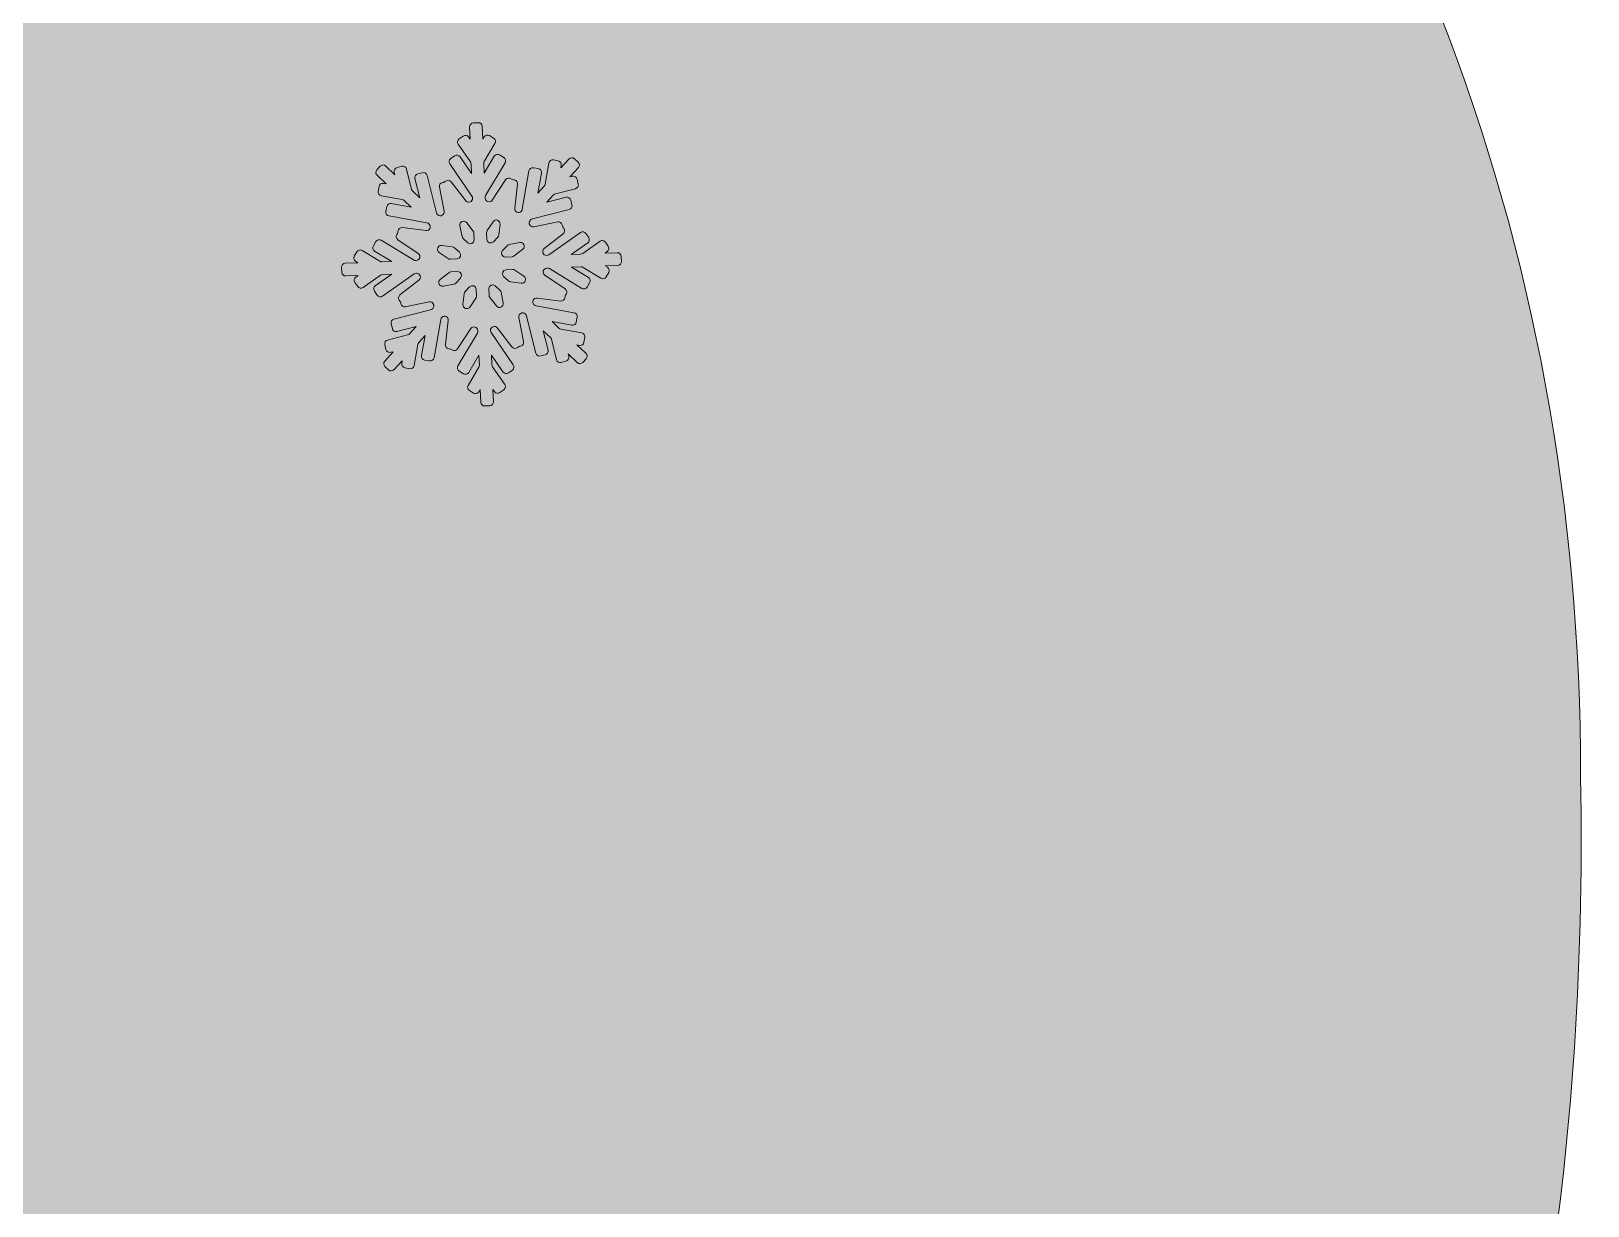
# Model space of a CAD drawing. Header units: millimetres. Extents: x 28 to 188, y -114 to -17.
# Drawn here: x 172.33 to 188.42, y -89.98 to -77.85 of the extents above; entities that cross this region are included whole.
import ezdxf

# ---------------------------------------------------------------- set-up
doc = ezdxf.new("R2010")
doc.units = ezdxf.units.MM
doc.header["$MEASUREMENT"] = 0
doc.layers.add('engraving', color=7, linetype='Continuous')
doc.layers.add('Layer 1', color=7, linetype='Continuous')

msp = doc.modelspace()

# ---------------------------------------------------------------- hatches: boundary and pattern name
at = {"layer": 'Layer 1'}
h = msp.add_hatch(color=2, dxfattribs=at)
h.dxf.hatch_style = 2
edge = h.paths.add_edge_path()
edge.add_spline(control_points=[(186.9, -77.701), (185.937, -75.24), (184.61, -72.989), (182.918, -70.95), (181.225, -68.912), (179.224, -67.123), (176.917, -65.583), (174.609, -64.045), (172.07, -62.853), (169.299, -62.005), (169.299, -62.005), (156.143, -57.736), (156.143, -57.736), (155.295, -57.198), (154.585, -56.466), (154.008, -55.543), (153.432, -54.619), (153.564, -53.736), (154.412, -52.888), (155.488, -52.042), (156.738, -51.503), (158.162, -51.272), (159.586, -51.042), (161.066, -51.004), (162.606, -51.157), (165.298, -51.543), (168.261, -52.158), (171.493, -53.004), (174.724, -53.851), (177.569, -54.774), (180.032, -55.773), (180.34, -50.542), (180.533, -46.638), (180.61, -44.059), (180.686, -41.483), (180.725, -39.559), (180.725, -38.289), (180.725, -37.019), (180.725, -36.078), (180.725, -35.462), (180.725, -34.847), (180.801, -33.885), (180.956, -32.576), (176.802, -31.116), (172.704, -30.134), (168.665, -29.633), (166.954, -29.421), (165.24, -29.272), (163.522, -29.178), (162.804, -28.646), (161.938, -28.303), (160.997, -28.231), (162.502, -27.116), (163.481, -25.332), (163.481, -23.316), (163.481, -19.935), (160.741, -17.195), (157.361, -17.195), (153.98, -17.195), (151.24, -19.935), (151.24, -23.316), (151.24, -25.332), (152.22, -27.116), (153.725, -28.231), (152.55, -28.321), (151.491, -28.831), (150.693, -29.608), (149.341, -29.831), (147.966, -30.125), (146.565, -30.499), (143.409, -31.269), (140.696, -32.403), (138.428, -33.903), (136.158, -35.403), (134.273, -37.135), (132.773, -39.097), (131.273, -41.059), (130.176, -43.194), (129.483, -45.502), (128.791, -47.81), (128.445, -50.196), (128.445, -52.657), (128.445, -55.658), (129.079, -58.659), (130.35, -61.659), (131.618, -64.66), (133.349, -67.45), (135.543, -70.026), (137.736, -72.605), (140.332, -74.874), (143.333, -76.836), (146.333, -78.798), (149.641, -80.202), (153.258, -81.048), (154.104, -81.279), (154.989, -81.568), (155.912, -81.913), (156.835, -82.26), (157.702, -82.683), (158.509, -83.184), (159.317, -83.684), (159.989, -84.299), (160.529, -85.03), (161.066, -85.762), (161.337, -86.587), (161.337, -87.511), (161.182, -88.82), (160.682, -89.723), (159.836, -90.223), (158.989, -90.725), (157.95, -91.013), (156.72, -91.089), (154.719, -91.089), (152.854, -90.782), (151.123, -90.166), (149.392, -89.551), (147.641, -88.896), (145.872, -88.203), (145.872, -88.203), (140.448, -86.242), (140.448, -86.242), (139.293, -85.779), (138.139, -85.337), (136.985, -84.915), (135.831, -84.492), (134.677, -84.088), (133.523, -83.703), (133.523, -83.703), (127.983, -108.516), (127.983, -108.516), (131.446, -109.825), (134.273, -110.824), (136.466, -111.516), (138.659, -112.208), (140.794, -112.786), (142.871, -113.247), (144.64, -113.631), (146.602, -113.899), (148.757, -114.055), (150.91, -114.209), (153.143, -114.247), (155.451, -114.171), (156.68, -114.171), (157.835, -114.15), (158.913, -114.113), (159.989, -114.073), (160.797, -114.015), (161.337, -113.94), (165.261, -113.478), (168.895, -112.497), (172.243, -110.996), (175.59, -109.496), (178.455, -107.534), (180.84, -105.11), (183.224, -102.687), (185.091, -99.842), (186.438, -96.571), (187.783, -93.301), (188.418, -89.628), (188.343, -85.549), (188.343, -82.78), (187.86, -80.164), (186.9, -77.701)], knot_values=[0, 0, 0, 0, 1, 1, 1, 2, 2, 2, 3, 3, 3, 4, 4, 4, 5, 5, 5, 6, 6, 6, 7, 7, 7, 8, 8, 8, 9, 9, 9, 10, 10, 10, 11, 11, 11, 12, 12, 12, 13, 13, 13, 14, 14, 14, 15, 15, 15, 16, 16, 16, 17, 17, 17, 18, 18, 18, 19, 19, 19, 20, 20, 20, 21, 21, 21, 22, 22, 22, 23, 23, 23, 24, 24, 24, 25, 25, 25, 26, 26, 26, 27, 27, 27, 28, 28, 28, 29, 29, 29, 30, 30, 30, 31, 31, 31, 32, 32, 32, 33, 33, 33, 34, 34, 34, 35, 35, 35, 36, 36, 36, 37, 37, 37, 38, 38, 38, 39, 39, 39, 40, 40, 40, 41, 41, 41, 42, 42, 42, 43, 43, 43, 44, 44, 44, 45, 45, 45, 46, 46, 46, 47, 47, 47, 48, 48, 48, 49, 49, 49, 50, 50, 50, 51, 51, 51, 52, 52, 52, 53, 53, 53, 54, 54, 54, 54], degree=3, periodic=1)
edge = h.paths.add_edge_path()
edge.add_spline(control_points=[(153.553, -23.316), (153.553, -21.216), (155.261, -19.508), (157.361, -19.508), (159.46, -19.508), (161.168, -21.216), (161.168, -23.316), (161.168, -25.415), (159.46, -27.123), (157.361, -27.123), (155.261, -27.123), (153.553, -25.415), (153.553, -23.316)], knot_values=[0, 0, 0, 0, 1, 1, 1, 2, 2, 2, 3, 3, 3, 4, 4, 4, 4], degree=3, periodic=1)

# ---------------------------------------------------------------- linework, layer by layer
at = {"layer": 'engraving', "lineweight": 0}
for points, knots in [([(178.429, -80.178), (178.428, -80.157), (178.41, -80.14), (178.388, -80.14), (178.388, -80.14), (178.262, -80.145), (178.262, -80.145), (178.262, -80.145), (178.285, -80.129), (178.285, -80.129), (178.303, -80.116), (178.307, -80.092), (178.295, -80.074), (178.295, -80.074), (178.265, -80.031), (178.265, -80.031), (178.253, -80.013), (178.228, -80.009), (178.21, -80.021), (178.21, -80.021), (178.031, -80.148), (178.031, -80.148), (178.025, -80.152), (178.017, -80.155), (178.009, -80.155), (178.009, -80.155), (177.913, -80.159), (177.913, -80.159), (177.913, -80.159), (178.083, -80.038), (178.083, -80.038), (178.101, -80.026), (178.105, -80.001), (178.093, -79.983), (178.093, -79.983), (178.064, -79.941), (178.064, -79.941), (178.051, -79.923), (178.026, -79.918), (178.008, -79.931), (178.008, -79.931), (177.682, -80.161), (177.682, -80.161), (177.676, -80.166), (177.668, -80.168), (177.661, -80.169), (177.661, -80.169), (177.659, -80.169), (177.659, -80.169), (177.62, -80.17), (177.603, -80.122), (177.633, -80.098), (177.633, -80.098), (177.828, -79.944), (177.828, -79.944), (177.845, -79.93), (177.848, -79.906), (177.835, -79.888), (177.835, -79.888), (177.829, -79.88), (177.829, -79.88), (177.825, -79.875), (177.823, -79.87), (177.821, -79.864), (177.821, -79.864), (177.819, -79.854), (177.819, -79.854), (177.815, -79.832), (177.794, -79.818), (177.773, -79.823), (177.773, -79.823), (177.526, -79.872), (177.526, -79.872), (177.488, -79.879), (177.463, -79.834), (177.489, -79.806), (177.489, -79.806), (177.493, -79.802), (177.493, -79.802), (177.498, -79.796), (177.505, -79.792), (177.513, -79.79), (177.513, -79.79), (177.891, -79.695), (177.891, -79.695), (177.912, -79.69), (177.925, -79.668), (177.92, -79.647), (177.92, -79.647), (177.907, -79.597), (177.907, -79.597), (177.902, -79.575), (177.881, -79.562), (177.859, -79.568), (177.859, -79.568), (177.661, -79.617), (177.661, -79.617), (177.661, -79.617), (177.729, -79.542), (177.729, -79.542), (177.735, -79.537), (177.742, -79.533), (177.749, -79.531), (177.749, -79.531), (177.956, -79.479), (177.956, -79.479), (177.978, -79.473), (177.991, -79.452), (177.985, -79.431), (177.985, -79.431), (177.973, -79.38), (177.973, -79.38), (177.968, -79.359), (177.946, -79.346), (177.925, -79.351), (177.925, -79.351), (177.898, -79.358), (177.898, -79.358), (177.898, -79.358), (177.987, -79.261), (177.987, -79.261), (178.001, -79.245), (178, -79.22), (177.984, -79.205), (177.984, -79.205), (177.947, -79.17), (177.947, -79.17), (177.931, -79.155), (177.905, -79.156), (177.89, -79.172), (177.89, -79.172), (177.805, -79.265), (177.805, -79.265), (177.805, -79.265), (177.81, -79.237), (177.81, -79.237), (177.814, -79.216), (177.8, -79.195), (177.778, -79.191), (177.778, -79.191), (177.728, -79.182), (177.728, -79.182), (177.706, -79.178), (177.686, -79.193), (177.682, -79.215), (177.682, -79.215), (177.644, -79.433), (177.644, -79.433), (177.642, -79.44), (177.639, -79.447), (177.634, -79.453), (177.634, -79.453), (177.569, -79.524), (177.569, -79.524), (177.569, -79.524), (177.605, -79.318), (177.605, -79.318), (177.609, -79.296), (177.594, -79.276), (177.573, -79.272), (177.573, -79.272), (177.523, -79.263), (177.523, -79.263), (177.501, -79.259), (177.48, -79.273), (177.476, -79.295), (177.476, -79.295), (177.407, -79.692), (177.407, -79.692), (177.406, -79.699), (177.403, -79.706), (177.398, -79.712), (177.398, -79.712), (177.397, -79.712), (177.397, -79.712), (177.371, -79.741), (177.324, -79.719), (177.329, -79.68), (177.329, -79.68), (177.359, -79.433), (177.359, -79.433), (177.361, -79.411), (177.346, -79.392), (177.324, -79.389), (177.324, -79.389), (177.315, -79.388), (177.315, -79.388), (177.309, -79.387), (177.303, -79.385), (177.298, -79.381), (177.298, -79.381), (177.29, -79.376), (177.29, -79.376), (177.271, -79.364), (177.247, -79.368), (177.234, -79.387), (177.234, -79.387), (177.096, -79.597), (177.096, -79.597), (177.075, -79.629), (177.025, -79.615), (177.023, -79.576), (177.023, -79.576), (177.023, -79.572), (177.023, -79.572), (177.023, -79.564), (177.025, -79.557), (177.028, -79.55), (177.028, -79.55), (177.229, -79.211), (177.229, -79.211), (177.24, -79.193), (177.234, -79.168), (177.216, -79.157), (177.216, -79.157), (177.172, -79.13), (177.172, -79.13), (177.153, -79.119), (177.129, -79.125), (177.117, -79.144), (177.117, -79.144), (177.013, -79.32), (177.013, -79.32), (177.013, -79.32), (177.009, -79.219), (177.009, -79.219), (177.008, -79.211), (177.01, -79.204), (177.014, -79.197), (177.014, -79.197), (177.124, -79.011), (177.124, -79.011), (177.136, -78.993), (177.13, -78.968), (177.111, -78.957), (177.111, -78.957), (177.067, -78.93), (177.067, -78.93), (177.048, -78.919), (177.024, -78.925), (177.012, -78.944), (177.012, -78.944), (176.998, -78.967), (176.998, -78.967), (176.998, -78.967), (176.993, -78.836), (176.993, -78.836), (176.992, -78.814), (176.974, -78.797), (176.952, -78.798), (176.952, -78.798), (176.901, -78.8), (176.901, -78.8), (176.879, -78.801), (176.862, -78.819), (176.863, -78.841), (176.863, -78.841), (176.868, -78.968), (176.868, -78.968), (176.868, -78.968), (176.853, -78.946), (176.853, -78.946), (176.84, -78.927), (176.815, -78.923), (176.797, -78.936), (176.797, -78.936), (176.755, -78.965), (176.755, -78.965), (176.737, -78.978), (176.733, -79.002), (176.745, -79.02), (176.745, -79.02), (176.871, -79.202), (176.871, -79.202), (176.876, -79.209), (176.878, -79.216), (176.878, -79.223), (176.878, -79.223), (176.882, -79.321), (176.882, -79.321), (176.882, -79.321), (176.764, -79.15), (176.764, -79.15), (176.751, -79.131), (176.726, -79.127), (176.708, -79.14), (176.708, -79.14), (176.667, -79.169), (176.667, -79.169), (176.649, -79.182), (176.644, -79.206), (176.657, -79.224), (176.657, -79.224), (176.886, -79.555), (176.886, -79.555), (176.89, -79.562), (176.892, -79.569), (176.893, -79.576), (176.893, -79.576), (176.893, -79.577), (176.893, -79.577), (176.894, -79.616), (176.845, -79.633), (176.822, -79.603), (176.822, -79.603), (176.671, -79.407), (176.671, -79.407), (176.658, -79.39), (176.632, -79.387), (176.615, -79.4), (176.615, -79.4), (176.608, -79.406), (176.608, -79.406), (176.603, -79.41), (176.597, -79.413), (176.591, -79.414), (176.591, -79.414), (176.582, -79.416), (176.582, -79.416), (176.56, -79.42), (176.546, -79.441), (176.55, -79.462), (176.55, -79.462), (176.6, -79.712), (176.6, -79.712), (176.607, -79.749), (176.562, -79.775), (176.533, -79.748), (176.533, -79.748), (176.531, -79.746), (176.531, -79.746), (176.525, -79.741), (176.521, -79.734), (176.52, -79.727), (176.52, -79.727), (176.425, -79.343), (176.425, -79.343), (176.419, -79.321), (176.398, -79.308), (176.377, -79.314), (176.377, -79.314), (176.327, -79.326), (176.327, -79.326), (176.306, -79.331), (176.293, -79.353), (176.298, -79.374), (176.298, -79.374), (176.348, -79.575), (176.348, -79.575), (176.348, -79.575), (176.274, -79.506), (176.274, -79.506), (176.269, -79.501), (176.265, -79.494), (176.263, -79.487), (176.263, -79.487), (176.211, -79.276), (176.211, -79.276), (176.206, -79.255), (176.184, -79.242), (176.163, -79.247), (176.163, -79.247), (176.113, -79.259), (176.113, -79.259), (176.092, -79.265), (176.079, -79.286), (176.084, -79.307), (176.084, -79.307), (176.091, -79.335), (176.091, -79.335), (176.091, -79.335), (175.996, -79.245), (175.996, -79.245), (175.98, -79.23), (175.954, -79.231), (175.939, -79.248), (175.939, -79.248), (175.905, -79.286), (175.905, -79.286), (175.89, -79.302), (175.891, -79.327), (175.907, -79.341), (175.907, -79.341), (176, -79.429), (176, -79.429), (176, -79.429), (175.973, -79.424), (175.973, -79.424), (175.951, -79.42), (175.931, -79.434), (175.927, -79.456), (175.927, -79.456), (175.918, -79.507), (175.918, -79.507), (175.914, -79.528), (175.928, -79.549), (175.95, -79.553), (175.95, -79.553), (176.165, -79.592), (176.165, -79.592), (176.173, -79.593), (176.18, -79.597), (176.186, -79.602), (176.186, -79.602), (176.257, -79.669), (176.257, -79.669), (176.257, -79.669), (176.053, -79.632), (176.053, -79.632), (176.031, -79.628), (176.011, -79.642), (176.007, -79.664), (176.007, -79.664), (175.998, -79.715), (175.998, -79.715), (175.994, -79.736), (176.009, -79.757), (176.03, -79.761), (176.03, -79.761), (176.422, -79.832), (176.422, -79.832), (176.43, -79.833), (176.437, -79.837), (176.442, -79.842), (176.442, -79.842), (176.444, -79.844), (176.444, -79.844), (176.472, -79.87), (176.45, -79.917), (176.412, -79.912), (176.412, -79.912), (176.168, -79.881), (176.168, -79.881), (176.146, -79.878), (176.126, -79.894), (176.123, -79.915), (176.123, -79.915), (176.122, -79.925), (176.122, -79.925), (176.121, -79.932), (176.119, -79.937), (176.116, -79.943), (176.116, -79.943), (176.11, -79.951), (176.11, -79.951), (176.098, -79.969), (176.103, -79.994), (176.121, -80.006), (176.121, -80.006), (176.331, -80.148), (176.331, -80.148), (176.363, -80.17), (176.349, -80.219), (176.311, -80.221), (176.311, -80.221), (176.306, -80.221), (176.306, -80.221), (176.298, -80.221), (176.29, -80.219), (176.284, -80.215), (176.284, -80.215), (175.949, -80.011), (175.949, -80.011), (175.93, -80), (175.905, -80.006), (175.894, -80.025), (175.894, -80.025), (175.868, -80.069), (175.868, -80.069), (175.857, -80.088), (175.863, -80.112), (175.881, -80.124), (175.881, -80.124), (176.057, -80.231), (176.057, -80.231), (176.057, -80.231), (175.957, -80.235), (175.957, -80.235), (175.949, -80.235), (175.942, -80.233), (175.935, -80.229), (175.935, -80.229), (175.752, -80.117), (175.752, -80.117), (175.733, -80.106), (175.708, -80.112), (175.697, -80.131), (175.697, -80.131), (175.67, -80.175), (175.67, -80.175), (175.659, -80.194), (175.665, -80.218), (175.684, -80.229), (175.684, -80.229), (175.708, -80.244), (175.708, -80.244), (175.708, -80.244), (175.578, -80.249), (175.578, -80.249), (175.556, -80.25), (175.539, -80.269), (175.54, -80.291), (175.54, -80.291), (175.542, -80.342), (175.542, -80.342), (175.543, -80.364), (175.561, -80.381), (175.583, -80.38), (175.583, -80.38), (175.71, -80.376), (175.71, -80.376), (175.71, -80.376), (175.686, -80.392), (175.686, -80.392), (175.668, -80.405), (175.664, -80.429), (175.676, -80.447), (175.676, -80.447), (175.706, -80.49), (175.706, -80.49), (175.718, -80.508), (175.743, -80.512), (175.761, -80.499), (175.761, -80.499), (175.94, -80.373), (175.94, -80.373), (175.947, -80.369), (175.954, -80.366), (175.962, -80.366), (175.962, -80.366), (176.058, -80.362), (176.058, -80.362), (176.058, -80.362), (175.888, -80.482), (175.888, -80.482), (175.87, -80.495), (175.866, -80.519), (175.878, -80.537), (175.878, -80.537), (175.908, -80.58), (175.908, -80.58), (175.92, -80.598), (175.945, -80.602), (175.963, -80.59), (175.963, -80.59), (176.289, -80.359), (176.289, -80.359), (176.295, -80.355), (176.303, -80.353), (176.31, -80.352), (176.31, -80.352), (176.312, -80.352), (176.312, -80.352), (176.351, -80.351), (176.369, -80.399), (176.338, -80.423), (176.338, -80.423), (176.143, -80.577), (176.143, -80.577), (176.126, -80.59), (176.123, -80.615), (176.136, -80.632), (176.136, -80.632), (176.142, -80.64), (176.142, -80.64), (176.146, -80.645), (176.149, -80.651), (176.15, -80.657), (176.15, -80.657), (176.152, -80.667), (176.152, -80.667), (176.156, -80.689), (176.177, -80.703), (176.198, -80.698), (176.198, -80.698), (176.445, -80.649), (176.445, -80.649), (176.483, -80.642), (176.508, -80.686), (176.482, -80.715), (176.482, -80.715), (176.478, -80.719), (176.478, -80.719), (176.473, -80.725), (176.466, -80.729), (176.459, -80.731), (176.459, -80.731), (176.08, -80.826), (176.08, -80.826), (176.059, -80.831), (176.046, -80.853), (176.051, -80.874), (176.051, -80.874), (176.064, -80.924), (176.064, -80.924), (176.069, -80.946), (176.091, -80.959), (176.112, -80.953), (176.112, -80.953), (176.31, -80.904), (176.31, -80.904), (176.31, -80.904), (176.242, -80.978), (176.242, -80.978), (176.236, -80.984), (176.23, -80.988), (176.222, -80.99), (176.222, -80.99), (176.015, -81.042), (176.015, -81.042), (175.993, -81.047), (175.981, -81.069), (175.986, -81.09), (175.986, -81.09), (175.998, -81.141), (175.998, -81.141), (176.004, -81.162), (176.025, -81.175), (176.046, -81.169), (176.046, -81.169), (176.074, -81.163), (176.074, -81.163), (176.074, -81.163), (175.985, -81.26), (175.985, -81.26), (175.97, -81.276), (175.971, -81.301), (175.987, -81.316), (175.987, -81.316), (176.024, -81.351), (176.024, -81.351), (176.041, -81.366), (176.066, -81.365), (176.081, -81.349), (176.081, -81.349), (176.166, -81.256), (176.166, -81.256), (176.166, -81.256), (176.161, -81.284), (176.161, -81.284), (176.157, -81.305), (176.172, -81.326), (176.193, -81.329), (176.193, -81.329), (176.243, -81.338), (176.243, -81.338), (176.265, -81.342), (176.286, -81.328), (176.289, -81.306), (176.289, -81.306), (176.327, -81.088), (176.327, -81.088), (176.329, -81.08), (176.332, -81.073), (176.337, -81.068), (176.337, -81.068), (176.402, -80.997), (176.402, -80.997), (176.402, -80.997), (176.366, -81.203), (176.366, -81.203), (176.363, -81.224), (176.377, -81.245), (176.398, -81.249), (176.398, -81.249), (176.449, -81.258), (176.449, -81.258), (176.47, -81.262), (176.491, -81.247), (176.495, -81.226), (176.495, -81.226), (176.564, -80.829), (176.564, -80.829), (176.565, -80.821), (176.569, -80.814), (176.574, -80.809), (176.574, -80.809), (176.574, -80.809), (176.574, -80.809), (176.6, -80.78), (176.647, -80.802), (176.642, -80.84), (176.642, -80.84), (176.612, -81.088), (176.612, -81.088), (176.61, -81.109), (176.625, -81.129), (176.647, -81.132), (176.647, -81.132), (176.656, -81.133), (176.656, -81.133), (176.662, -81.134), (176.668, -81.136), (176.673, -81.14), (176.673, -81.14), (176.681, -81.145), (176.681, -81.145), (176.7, -81.157), (176.725, -81.152), (176.737, -81.134), (176.737, -81.134), (176.875, -80.924), (176.875, -80.924), (176.896, -80.892), (176.946, -80.906), (176.948, -80.945), (176.948, -80.945), (176.948, -80.949), (176.948, -80.949), (176.949, -80.957), (176.947, -80.964), (176.943, -80.971), (176.943, -80.971), (176.742, -81.31), (176.742, -81.31), (176.731, -81.328), (176.737, -81.352), (176.755, -81.364), (176.755, -81.364), (176.799, -81.39), (176.799, -81.39), (176.818, -81.402), (176.843, -81.396), (176.854, -81.377), (176.854, -81.377), (176.958, -81.2), (176.958, -81.2), (176.958, -81.2), (176.963, -81.302), (176.963, -81.302), (176.963, -81.309), (176.961, -81.317), (176.957, -81.324), (176.957, -81.324), (176.847, -81.51), (176.847, -81.51), (176.836, -81.528), (176.842, -81.552), (176.86, -81.564), (176.86, -81.564), (176.904, -81.59), (176.904, -81.59), (176.923, -81.602), (176.948, -81.596), (176.959, -81.577), (176.959, -81.577), (176.973, -81.553), (176.973, -81.553), (176.973, -81.553), (176.978, -81.685), (176.978, -81.685), (176.979, -81.707), (176.997, -81.724), (177.019, -81.723), (177.019, -81.723), (177.07, -81.721), (177.07, -81.721), (177.092, -81.72), (177.109, -81.702), (177.108, -81.68), (177.108, -81.68), (177.103, -81.553), (177.103, -81.553), (177.103, -81.553), (177.119, -81.575), (177.119, -81.575), (177.131, -81.593), (177.156, -81.598), (177.174, -81.585), (177.174, -81.585), (177.216, -81.556), (177.216, -81.556), (177.234, -81.543), (177.238, -81.518), (177.226, -81.501), (177.226, -81.501), (177.1, -81.318), (177.1, -81.318), (177.096, -81.312), (177.093, -81.305), (177.093, -81.297), (177.093, -81.297), (177.089, -81.2), (177.089, -81.2), (177.089, -81.2), (177.207, -81.371), (177.207, -81.371), (177.22, -81.389), (177.245, -81.394), (177.263, -81.381), (177.263, -81.381), (177.305, -81.352), (177.305, -81.352), (177.322, -81.339), (177.327, -81.314), (177.314, -81.297), (177.314, -81.297), (177.086, -80.965), (177.086, -80.965), (177.081, -80.959), (177.079, -80.952), (177.078, -80.944), (177.078, -80.944), (177.078, -80.944), (177.078, -80.944), (177.077, -80.905), (177.126, -80.887), (177.15, -80.918), (177.15, -80.918), (177.3, -81.113), (177.3, -81.113), (177.314, -81.131), (177.339, -81.134), (177.356, -81.12), (177.356, -81.12), (177.363, -81.115), (177.363, -81.115), (177.368, -81.111), (177.374, -81.108), (177.38, -81.107), (177.38, -81.107), (177.39, -81.105), (177.39, -81.105), (177.411, -81.101), (177.425, -81.08), (177.421, -81.058), (177.421, -81.058), (177.372, -80.809), (177.372, -80.809), (177.364, -80.771), (177.41, -80.746), (177.438, -80.773), (177.438, -80.773), (177.44, -80.775), (177.44, -80.775), (177.446, -80.78), (177.45, -80.787), (177.452, -80.794), (177.452, -80.794), (177.546, -81.178), (177.546, -81.178), (177.552, -81.199), (177.573, -81.212), (177.595, -81.207), (177.595, -81.207), (177.644, -81.195), (177.644, -81.195), (177.665, -81.189), (177.678, -81.168), (177.673, -81.147), (177.673, -81.147), (177.623, -80.946), (177.623, -80.946), (177.623, -80.946), (177.697, -81.015), (177.697, -81.015), (177.702, -81.02), (177.706, -81.027), (177.708, -81.034), (177.708, -81.034), (177.76, -81.245), (177.76, -81.245), (177.766, -81.266), (177.787, -81.279), (177.808, -81.274), (177.808, -81.274), (177.858, -81.261), (177.858, -81.261), (177.879, -81.256), (177.892, -81.235), (177.887, -81.213), (177.887, -81.213), (177.88, -81.186), (177.88, -81.186), (177.88, -81.186), (177.975, -81.275), (177.975, -81.275), (177.992, -81.29), (178.017, -81.289), (178.032, -81.273), (178.032, -81.273), (178.066, -81.235), (178.066, -81.235), (178.081, -81.219), (178.08, -81.194), (178.064, -81.179), (178.064, -81.179), (177.971, -81.092), (177.971, -81.092), (177.971, -81.092), (177.998, -81.097), (177.998, -81.097), (178.02, -81.101), (178.041, -81.087), (178.044, -81.065), (178.044, -81.065), (178.053, -81.014), (178.053, -81.014), (178.057, -80.992), (178.043, -80.972), (178.021, -80.968), (178.021, -80.968), (177.806, -80.929), (177.806, -80.929), (177.798, -80.928), (177.791, -80.924), (177.786, -80.919), (177.786, -80.919), (177.714, -80.852), (177.714, -80.852), (177.714, -80.852), (177.918, -80.889), (177.918, -80.889), (177.94, -80.893), (177.961, -80.879), (177.964, -80.857), (177.964, -80.857), (177.973, -80.806), (177.973, -80.806), (177.977, -80.784), (177.963, -80.764), (177.941, -80.76), (177.941, -80.76), (177.549, -80.689), (177.549, -80.689), (177.541, -80.688), (177.535, -80.684), (177.529, -80.679), (177.529, -80.679), (177.527, -80.677), (177.527, -80.677), (177.499, -80.651), (177.521, -80.604), (177.559, -80.609), (177.559, -80.609), (177.804, -80.64), (177.804, -80.64), (177.825, -80.643), (177.845, -80.627), (177.848, -80.605), (177.848, -80.605), (177.849, -80.595), (177.849, -80.595), (177.85, -80.589), (177.852, -80.583), (177.855, -80.578), (177.855, -80.578), (177.861, -80.57), (177.861, -80.57), (177.873, -80.552), (177.868, -80.527), (177.85, -80.515), (177.85, -80.515), (177.64, -80.372), (177.64, -80.372), (177.608, -80.351), (177.622, -80.301), (177.661, -80.3), (177.661, -80.3), (177.665, -80.3), (177.665, -80.3), (177.673, -80.299), (177.681, -80.301), (177.688, -80.305), (177.688, -80.305), (178.022, -80.509), (178.022, -80.509), (178.041, -80.521), (178.066, -80.515), (178.077, -80.496), (178.077, -80.496), (178.103, -80.451), (178.103, -80.451), (178.114, -80.433), (178.108, -80.409), (178.09, -80.397), (178.09, -80.397), (177.914, -80.29), (177.914, -80.29), (177.914, -80.29), (178.014, -80.286), (178.014, -80.286), (178.022, -80.286), (178.03, -80.288), (178.036, -80.292), (178.036, -80.292), (178.22, -80.404), (178.22, -80.404), (178.239, -80.415), (178.263, -80.409), (178.274, -80.39), (178.274, -80.39), (178.301, -80.346), (178.301, -80.346), (178.312, -80.327), (178.306, -80.303), (178.287, -80.291), (178.287, -80.291), (178.263, -80.277), (178.263, -80.277), (178.263, -80.277), (178.393, -80.272), (178.393, -80.272), (178.415, -80.271), (178.432, -80.252), (178.431, -80.23), (178.431, -80.23), (178.429, -80.178), (178.429, -80.178)], [0, 0, 0, 0, 1, 1, 1, 2, 2, 2, 3, 3, 3, 4, 4, 4, 5, 5, 5, 6, 6, 6, 7, 7, 7, 8, 8, 8, 9, 9, 9, 10, 10, 10, 11, 11, 11, 12, 12, 12, 13, 13, 13, 14, 14, 14, 15, 15, 15, 16, 16, 16, 17, 17, 17, 18, 18, 18, 19, 19, 19, 20, 20, 20, 21, 21, 21, 22, 22, 22, 23, 23, 23, 24, 24, 24, 25, 25, 25, 26, 26, 26, 27, 27, 27, 28, 28, 28, 29, 29, 29, 30, 30, 30, 31, 31, 31, 32, 32, 32, 33, 33, 33, 34, 34, 34, 35, 35, 35, 36, 36, 36, 37, 37, 37, 38, 38, 38, 39, 39, 39, 40, 40, 40, 41, 41, 41, 42, 42, 42, 43, 43, 43, 44, 44, 44, 45, 45, 45, 46, 46, 46, 47, 47, 47, 48, 48, 48, 49, 49, 49, 50, 50, 50, 51, 51, 51, 52, 52, 52, 53, 53, 53, 54, 54, 54, 55, 55, 55, 56, 56, 56, 57, 57, 57, 58, 58, 58, 59, 59, 59, 60, 60, 60, 61, 61, 61, 62, 62, 62, 63, 63, 63, 64, 64, 64, 65, 65, 65, 66, 66, 66, 67, 67, 67, 68, 68, 68, 69, 69, 69, 70, 70, 70, 71, 71, 71, 72, 72, 72, 73, 73, 73, 74, 74, 74, 75, 75, 75, 76, 76, 76, 77, 77, 77, 78, 78, 78, 79, 79, 79, 80, 80, 80, 81, 81, 81, 82, 82, 82, 83, 83, 83, 84, 84, 84, 85, 85, 85, 86, 86, 86, 87, 87, 87, 88, 88, 88, 89, 89, 89, 90, 90, 90, 91, 91, 91, 92, 92, 92, 93, 93, 93, 94, 94, 94, 95, 95, 95, 96, 96, 96, 97, 97, 97, 98, 98, 98, 99, 99, 99, 100, 100, 100, 101, 101, 101, 102, 102, 102, 103, 103, 103, 104, 104, 104, 105, 105, 105, 106, 106, 106, 107, 107, 107, 108, 108, 108, 109, 109, 109, 110, 110, 110, 111, 111, 111, 112, 112, 112, 113, 113, 113, 114, 114, 114, 115, 115, 115, 116, 116, 116, 117, 117, 117, 118, 118, 118, 119, 119, 119, 120, 120, 120, 121, 121, 121, 122, 122, 122, 123, 123, 123, 124, 124, 124, 125, 125, 125, 126, 126, 126, 127, 127, 127, 128, 128, 128, 129, 129, 129, 130, 130, 130, 131, 131, 131, 132, 132, 132, 133, 133, 133, 134, 134, 134, 135, 135, 135, 136, 136, 136, 137, 137, 137, 138, 138, 138, 139, 139, 139, 140, 140, 140, 141, 141, 141, 142, 142, 142, 143, 143, 143, 144, 144, 144, 145, 145, 145, 146, 146, 146, 147, 147, 147, 148, 148, 148, 149, 149, 149, 150, 150, 150, 151, 151, 151, 152, 152, 152, 153, 153, 153, 154, 154, 154, 155, 155, 155, 156, 156, 156, 157, 157, 157, 158, 158, 158, 159, 159, 159, 160, 160, 160, 161, 161, 161, 162, 162, 162, 163, 163, 163, 164, 164, 164, 165, 165, 165, 166, 166, 166, 167, 167, 167, 168, 168, 168, 169, 169, 169, 170, 170, 170, 171, 171, 171, 172, 172, 172, 173, 173, 173, 174, 174, 174, 175, 175, 175, 176, 176, 176, 177, 177, 177, 178, 178, 178, 179, 179, 179, 180, 180, 180, 181, 181, 181, 182, 182, 182, 183, 183, 183, 184, 184, 184, 185, 185, 185, 186, 186, 186, 187, 187, 187, 188, 188, 188, 189, 189, 189, 190, 190, 190, 191, 191, 191, 192, 192, 192, 193, 193, 193, 194, 194, 194, 195, 195, 195, 196, 196, 196, 197, 197, 197, 198, 198, 198, 199, 199, 199, 200, 200, 200, 201, 201, 201, 202, 202, 202, 203, 203, 203, 204, 204, 204, 205, 205, 205, 206, 206, 206, 207, 207, 207, 208, 208, 208, 209, 209, 209, 210, 210, 210, 211, 211, 211, 212, 212, 212, 213, 213, 213, 214, 214, 214, 215, 215, 215, 216, 216, 216, 217, 217, 217, 218, 218, 218, 219, 219, 219, 220, 220, 220, 221, 221, 221, 222, 222, 222, 223, 223, 223, 224, 224, 224, 225, 225, 225, 226, 226, 226, 227, 227, 227, 228, 228, 228, 229, 229, 229, 230, 230, 230, 231, 231, 231, 232, 232, 232, 233, 233, 233, 234, 234, 234, 235, 235, 235, 236, 236, 236, 237, 237, 237, 238, 238, 238, 239, 239, 239, 240, 240, 240, 241, 241, 241, 242, 242, 242, 243, 243, 243, 244, 244, 244, 245, 245, 245, 246, 246, 246, 247, 247, 247, 248, 248, 248, 249, 249, 249, 250, 250, 250, 251, 251, 251, 252, 252, 252, 253, 253, 253, 254, 254, 254, 255, 255, 255, 256, 256, 256, 257, 257, 257, 258, 258, 258, 259, 259, 259, 260, 260, 260, 261, 261, 261, 262, 262, 262, 263, 263, 263, 264, 264, 264, 265, 265, 265, 266, 266, 266, 267, 267, 267, 268, 268, 268, 269, 269, 269, 270, 270, 270, 271, 271, 271, 272, 272, 272, 273, 273, 273, 274, 274, 274, 275, 275, 275, 276, 276, 276, 277, 277, 277, 278, 278, 278, 279, 279, 279, 280, 280, 280, 281, 281, 281, 282, 282, 282, 283, 283, 283, 284, 284, 284, 285, 285, 285, 286, 286, 286, 287, 287, 287, 288, 288, 288, 289, 289, 289, 290, 290, 290, 291, 291, 291, 292, 292, 292, 293, 293, 293, 294, 294, 294, 295, 295, 295, 296, 296, 296, 297, 297, 297, 298, 298, 298, 299, 299, 299, 300, 300, 300, 301, 301, 301, 302, 302, 302, 303, 303, 303, 304, 304, 304, 305, 305, 305, 306, 306, 306, 307, 307, 307, 308, 308, 308, 309, 309, 309, 310, 310, 310, 311, 311, 311, 312, 312, 312, 313, 313, 313, 314, 314, 314, 315, 315, 315, 316, 316, 316, 317, 317, 317, 318, 318, 318, 319, 319, 319, 320, 320, 320, 321, 321, 321, 322, 322, 322, 323, 323, 323, 324, 324, 324, 325, 325, 325, 326, 326, 326, 327, 327, 327, 328, 328, 328, 329, 329, 329, 330, 330, 330, 331, 331, 331, 332, 332, 332, 333, 333, 333, 334, 334, 334, 335, 335, 335, 336, 336, 336, 336]), ([(177.04, -80.003), (177.04, -80.003), (177.038, -79.935), (177.038, -79.935), (177.037, -79.927), (177.04, -79.919), (177.044, -79.912), (177.044, -79.912), (177.105, -79.82), (177.105, -79.82), (177.128, -79.785), (177.182, -79.806), (177.177, -79.847), (177.177, -79.847), (177.164, -79.957), (177.164, -79.957), (177.163, -79.965), (177.159, -79.973), (177.154, -79.979), (177.154, -79.979), (177.109, -80.028), (177.109, -80.028), (177.085, -80.054), (177.042, -80.038), (177.04, -80.003)], [0, 0, 0, 0, 1, 1, 1, 2, 2, 2, 3, 3, 3, 4, 4, 4, 5, 5, 5, 6, 6, 6, 7, 7, 7, 8, 8, 8, 8]), ([(176.833, -79.831), (176.833, -79.831), (176.899, -79.918), (176.899, -79.918), (176.904, -79.924), (176.907, -79.932), (176.907, -79.94), (176.907, -79.94), (176.91, -80.007), (176.91, -80.007), (176.912, -80.043), (176.869, -80.062), (176.843, -80.038), (176.843, -80.038), (176.796, -79.993), (176.796, -79.993), (176.789, -79.988), (176.785, -79.98), (176.784, -79.972), (176.784, -79.972), (176.762, -79.863), (176.762, -79.863), (176.754, -79.822), (176.807, -79.798), (176.833, -79.831)], [0, 0, 0, 0, 1, 1, 1, 2, 2, 2, 3, 3, 3, 4, 4, 4, 5, 5, 5, 6, 6, 6, 7, 7, 7, 8, 8, 8, 8]), ([(176.641, -80.2), (176.641, -80.2), (176.548, -80.137), (176.548, -80.137), (176.514, -80.114), (176.534, -80.06), (176.575, -80.065), (176.575, -80.065), (176.685, -80.079), (176.685, -80.079), (176.693, -80.08), (176.701, -80.084), (176.707, -80.089), (176.707, -80.089), (176.757, -80.136), (176.757, -80.136), (176.783, -80.16), (176.766, -80.203), (176.731, -80.205), (176.731, -80.205), (176.665, -80.207), (176.665, -80.207), (176.657, -80.207), (176.648, -80.205), (176.641, -80.2)], [0, 0, 0, 0, 1, 1, 1, 2, 2, 2, 3, 3, 3, 4, 4, 4, 5, 5, 5, 6, 6, 6, 7, 7, 7, 8, 8, 8, 8]), ([(177.204, -80.119), (177.204, -80.119), (177.249, -80.069), (177.249, -80.069), (177.255, -80.062), (177.263, -80.058), (177.271, -80.056), (177.271, -80.056), (177.38, -80.035), (177.38, -80.035), (177.421, -80.027), (177.445, -80.079), (177.412, -80.105), (177.412, -80.105), (177.324, -80.174), (177.324, -80.174), (177.318, -80.179), (177.31, -80.182), (177.301, -80.182), (177.301, -80.182), (177.234, -80.185), (177.234, -80.185), (177.199, -80.186), (177.18, -80.145), (177.204, -80.119)], [0, 0, 0, 0, 1, 1, 1, 2, 2, 2, 3, 3, 3, 4, 4, 4, 5, 5, 5, 6, 6, 6, 7, 7, 7, 8, 8, 8, 8]), ([(176.768, -80.402), (176.768, -80.402), (176.722, -80.452), (176.722, -80.452), (176.716, -80.459), (176.709, -80.463), (176.7, -80.464), (176.7, -80.464), (176.591, -80.486), (176.591, -80.486), (176.55, -80.494), (176.526, -80.442), (176.559, -80.416), (176.559, -80.416), (176.647, -80.347), (176.647, -80.347), (176.654, -80.342), (176.662, -80.339), (176.67, -80.338), (176.67, -80.338), (176.737, -80.336), (176.737, -80.336), (176.772, -80.334), (176.791, -80.376), (176.768, -80.402)], [0, 0, 0, 0, 1, 1, 1, 2, 2, 2, 3, 3, 3, 4, 4, 4, 5, 5, 5, 6, 6, 6, 7, 7, 7, 8, 8, 8, 8]), ([(177.33, -80.32), (177.33, -80.32), (177.423, -80.384), (177.423, -80.384), (177.458, -80.407), (177.437, -80.461), (177.396, -80.456), (177.396, -80.456), (177.286, -80.442), (177.286, -80.442), (177.278, -80.441), (177.27, -80.437), (177.264, -80.432), (177.264, -80.432), (177.214, -80.385), (177.214, -80.385), (177.189, -80.361), (177.205, -80.318), (177.24, -80.316), (177.24, -80.316), (177.306, -80.314), (177.306, -80.314), (177.315, -80.313), (177.323, -80.316), (177.33, -80.32)], [0, 0, 0, 0, 1, 1, 1, 2, 2, 2, 3, 3, 3, 4, 4, 4, 5, 5, 5, 6, 6, 6, 7, 7, 7, 8, 8, 8, 8]), ([(176.931, -80.518), (176.931, -80.518), (176.934, -80.585), (176.934, -80.585), (176.934, -80.594), (176.932, -80.602), (176.927, -80.609), (176.927, -80.609), (176.867, -80.7), (176.867, -80.7), (176.843, -80.735), (176.789, -80.715), (176.794, -80.674), (176.794, -80.674), (176.807, -80.564), (176.807, -80.564), (176.808, -80.555), (176.812, -80.548), (176.817, -80.542), (176.817, -80.542), (176.862, -80.493), (176.862, -80.493), (176.886, -80.467), (176.929, -80.483), (176.931, -80.518)], [0, 0, 0, 0, 1, 1, 1, 2, 2, 2, 3, 3, 3, 4, 4, 4, 5, 5, 5, 6, 6, 6, 7, 7, 7, 8, 8, 8, 8]), ([(177.139, -80.69), (177.139, -80.69), (177.072, -80.603), (177.072, -80.603), (177.067, -80.597), (177.064, -80.589), (177.064, -80.581), (177.064, -80.581), (177.061, -80.513), (177.061, -80.513), (177.06, -80.478), (177.102, -80.459), (177.128, -80.483), (177.128, -80.483), (177.176, -80.528), (177.176, -80.528), (177.182, -80.533), (177.186, -80.541), (177.187, -80.549), (177.187, -80.549), (177.209, -80.658), (177.209, -80.658), (177.217, -80.699), (177.164, -80.723), (177.139, -80.69)], [0, 0, 0, 0, 1, 1, 1, 2, 2, 2, 3, 3, 3, 4, 4, 4, 5, 5, 5, 6, 6, 6, 7, 7, 7, 8, 8, 8, 8])]:
    msp.add_open_spline(points, degree=3, knots=knots, dxfattribs=at)
at = {"layer": 'Layer 1', "lineweight": 0}
msp.add_open_spline([(186.9, -77.701), (185.937, -75.24), (184.61, -72.989), (182.918, -70.95), (181.225, -68.912), (179.224, -67.123), (176.917, -65.583), (174.609, -64.045), (172.07, -62.853), (169.299, -62.005), (169.299, -62.005), (156.143, -57.736), (156.143, -57.736), (155.295, -57.198), (154.585, -56.466), (154.008, -55.543), (153.432, -54.619), (153.564, -53.736), (154.412, -52.888), (155.488, -52.042), (156.738, -51.503), (158.162, -51.272), (159.586, -51.042), (161.066, -51.004), (162.606, -51.157), (165.298, -51.543), (168.261, -52.158), (171.493, -53.004), (174.724, -53.851), (177.569, -54.774), (180.032, -55.773), (180.34, -50.542), (180.533, -46.638), (180.61, -44.059), (180.686, -41.483), (180.725, -39.559), (180.725, -38.289), (180.725, -37.019), (180.725, -36.078), (180.725, -35.462), (180.725, -34.847), (180.801, -33.885), (180.956, -32.576), (176.802, -31.116), (172.704, -30.134), (168.665, -29.633), (166.954, -29.421), (165.24, -29.272), (163.522, -29.178), (162.804, -28.646), (161.938, -28.303), (160.997, -28.231), (162.502, -27.116), (163.481, -25.332), (163.481, -23.316), (163.481, -19.935), (160.741, -17.195), (157.361, -17.195), (153.98, -17.195), (151.24, -19.935), (151.24, -23.316), (151.24, -25.332), (152.22, -27.116), (153.725, -28.231), (152.55, -28.321), (151.491, -28.831), (150.693, -29.608), (149.341, -29.831), (147.966, -30.125), (146.565, -30.499), (143.409, -31.269), (140.696, -32.403), (138.428, -33.903), (136.158, -35.403), (134.273, -37.135), (132.773, -39.097), (131.273, -41.059), (130.176, -43.194), (129.483, -45.502), (128.791, -47.81), (128.445, -50.196), (128.445, -52.657), (128.445, -55.658), (129.079, -58.659), (130.35, -61.659), (131.618, -64.66), (133.349, -67.45), (135.543, -70.026), (137.736, -72.605), (140.332, -74.874), (143.333, -76.836), (146.333, -78.798), (149.641, -80.202), (153.258, -81.048), (154.104, -81.279), (154.989, -81.568), (155.912, -81.913), (156.835, -82.26), (157.702, -82.683), (158.509, -83.184), (159.317, -83.684), (159.989, -84.299), (160.529, -85.03), (161.066, -85.762), (161.337, -86.587), (161.337, -87.511), (161.182, -88.82), (160.682, -89.723), (159.836, -90.223), (158.989, -90.725), (157.95, -91.013), (156.72, -91.089), (154.719, -91.089), (152.854, -90.782), (151.123, -90.166), (149.392, -89.551), (147.641, -88.896), (145.872, -88.203), (145.872, -88.203), (140.448, -86.242), (140.448, -86.242), (139.293, -85.779), (138.139, -85.337), (136.985, -84.915), (135.831, -84.492), (134.677, -84.088), (133.523, -83.703), (133.523, -83.703), (127.983, -108.516), (127.983, -108.516), (131.446, -109.825), (134.273, -110.824), (136.466, -111.516), (138.659, -112.208), (140.794, -112.786), (142.871, -113.247), (144.64, -113.631), (146.602, -113.899), (148.757, -114.055), (150.91, -114.209), (153.143, -114.247), (155.451, -114.171), (156.68, -114.171), (157.835, -114.15), (158.913, -114.113), (159.989, -114.073), (160.797, -114.015), (161.337, -113.94), (165.261, -113.478), (168.895, -112.497), (172.243, -110.996), (175.59, -109.496), (178.455, -107.534), (180.84, -105.11), (183.224, -102.687), (185.091, -99.842), (186.438, -96.571), (187.783, -93.301), (188.418, -89.628), (188.343, -85.549), (188.343, -82.78), (187.86, -80.164), (186.9, -77.701)], degree=3, knots=[0, 0, 0, 0, 1, 1, 1, 2, 2, 2, 3, 3, 3, 4, 4, 4, 5, 5, 5, 6, 6, 6, 7, 7, 7, 8, 8, 8, 9, 9, 9, 10, 10, 10, 11, 11, 11, 12, 12, 12, 13, 13, 13, 14, 14, 14, 15, 15, 15, 16, 16, 16, 17, 17, 17, 18, 18, 18, 19, 19, 19, 20, 20, 20, 21, 21, 21, 22, 22, 22, 23, 23, 23, 24, 24, 24, 25, 25, 25, 26, 26, 26, 27, 27, 27, 28, 28, 28, 29, 29, 29, 30, 30, 30, 31, 31, 31, 32, 32, 32, 33, 33, 33, 34, 34, 34, 35, 35, 35, 36, 36, 36, 37, 37, 37, 38, 38, 38, 39, 39, 39, 40, 40, 40, 41, 41, 41, 42, 42, 42, 43, 43, 43, 44, 44, 44, 45, 45, 45, 46, 46, 46, 47, 47, 47, 48, 48, 48, 49, 49, 49, 50, 50, 50, 51, 51, 51, 52, 52, 52, 53, 53, 53, 54, 54, 54, 54], dxfattribs=at)

doc.saveas('drawing.dxf')
